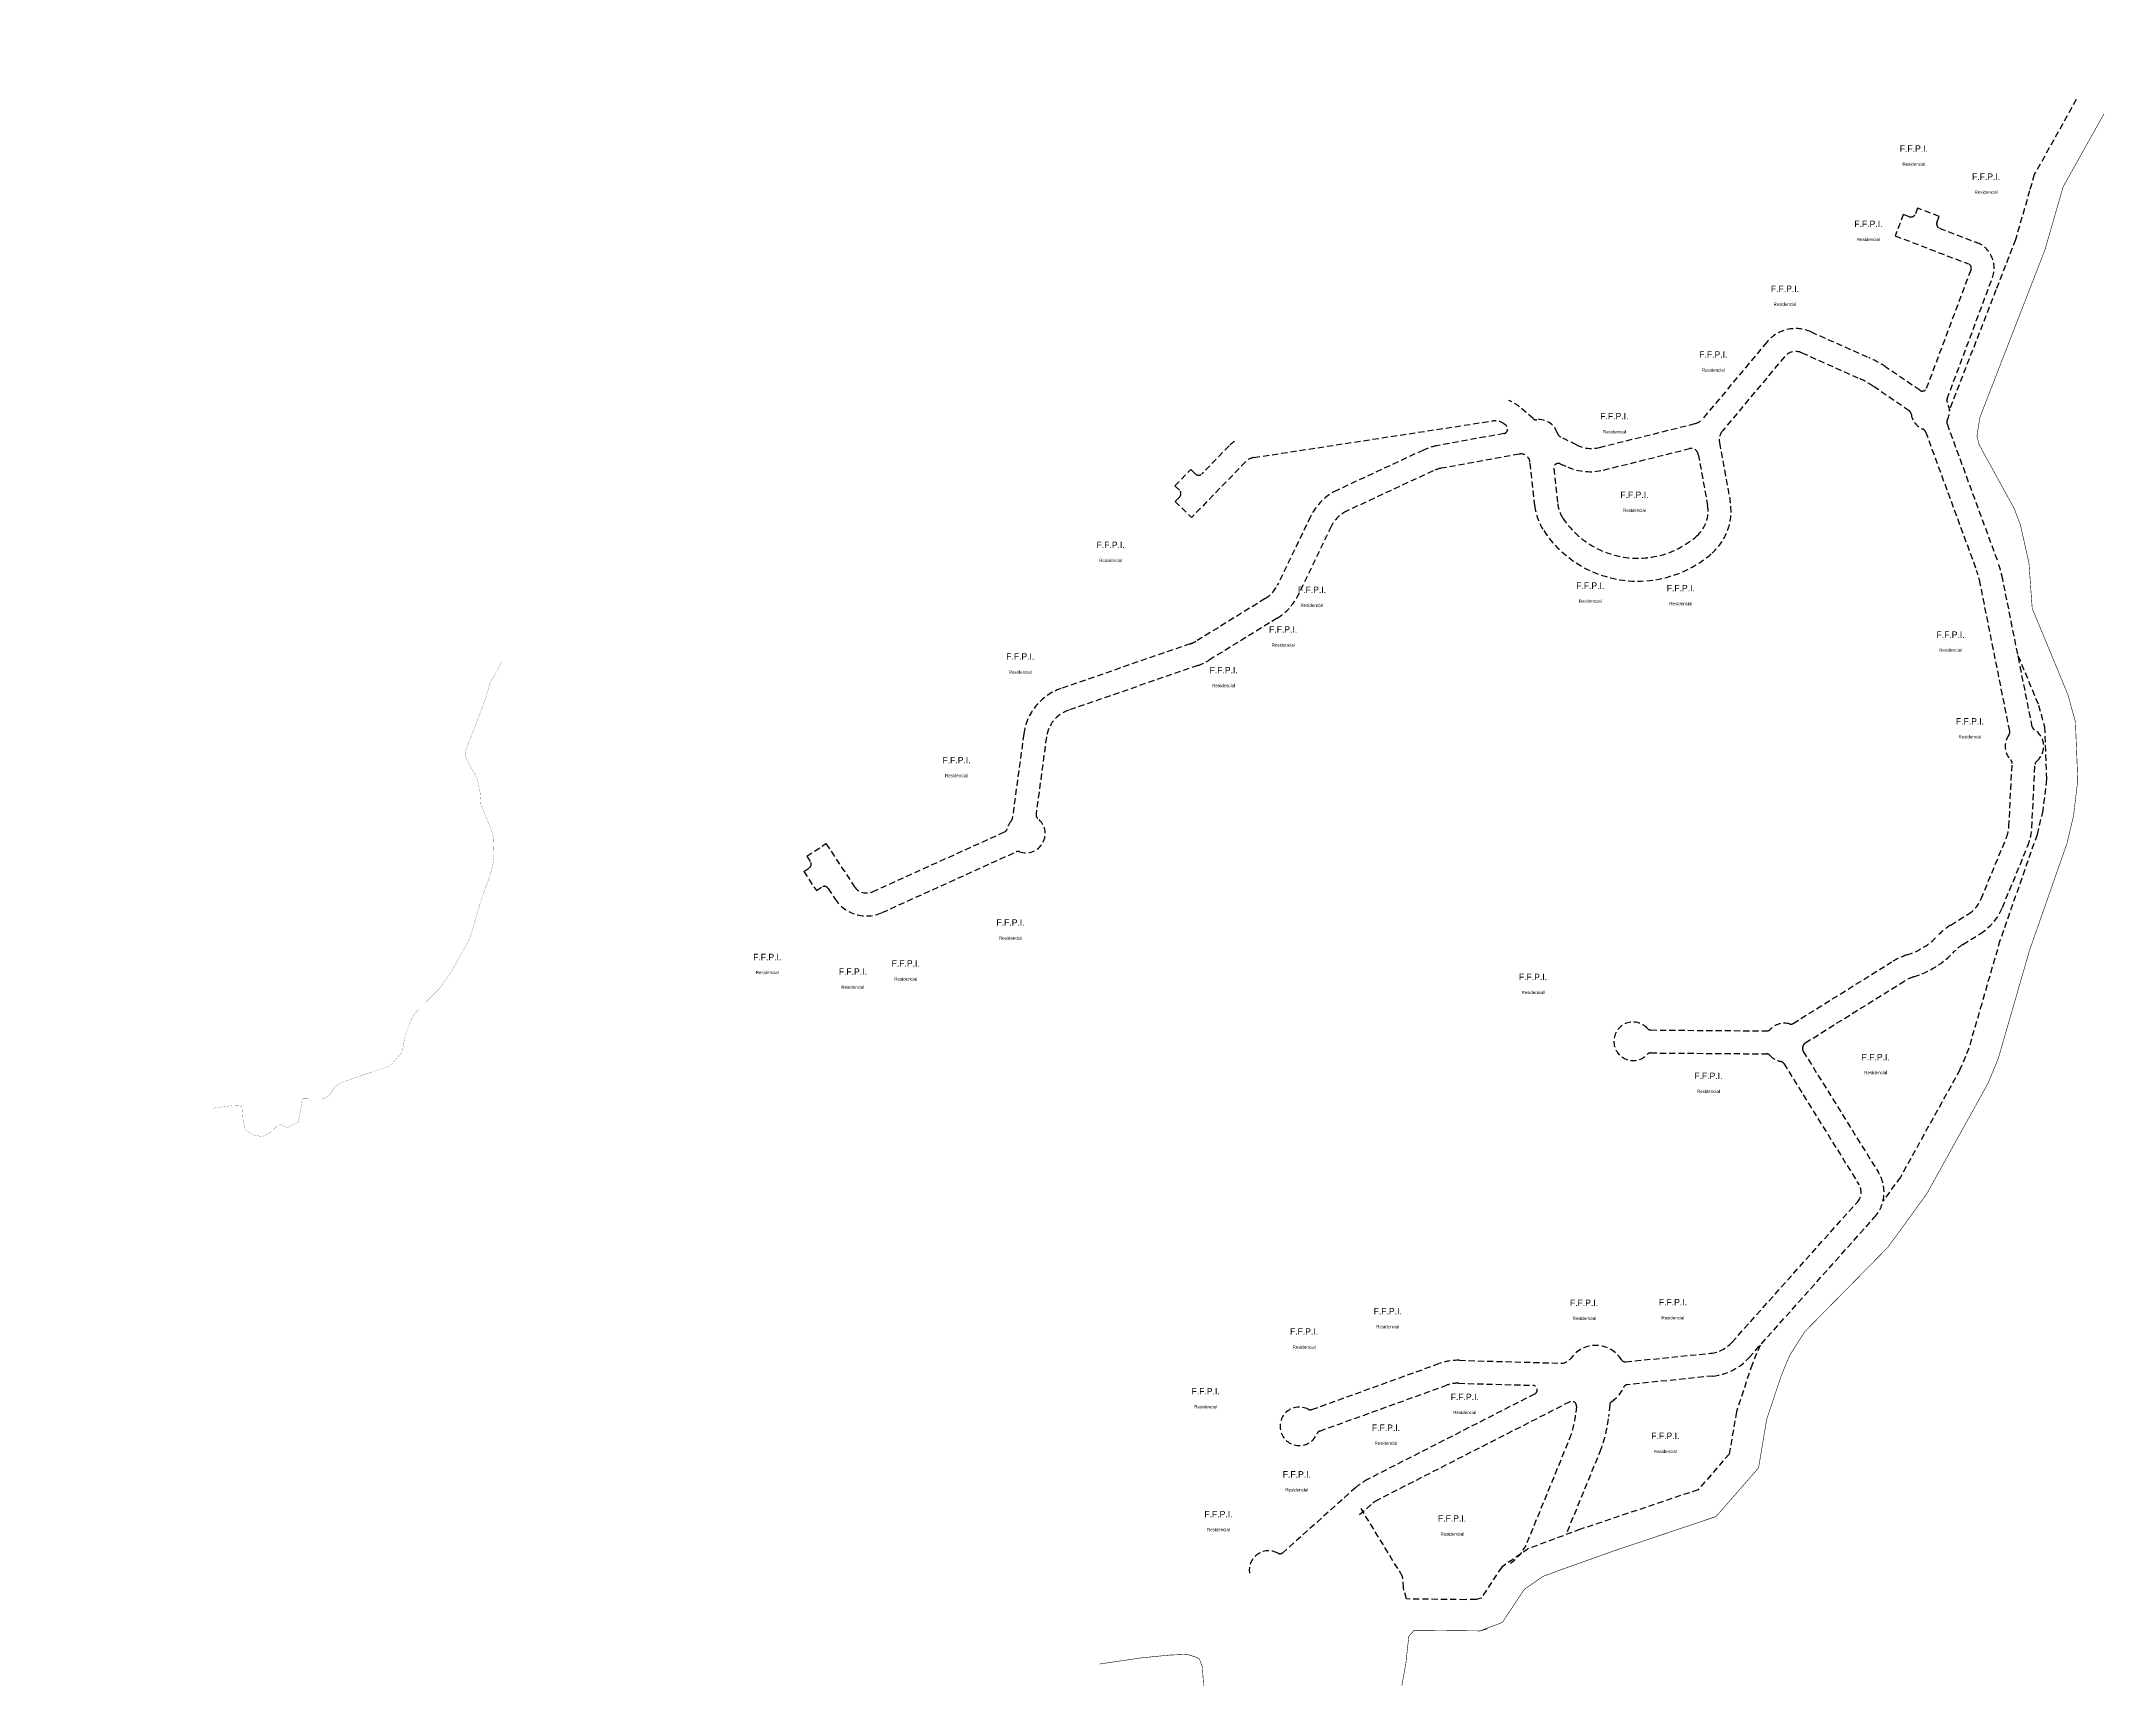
# Paper-space layout '01' of a CAD drawing. Header units: millimetres. Extents: x 39 to 1022, y 32 to 811.
# The model-space entities are those that its viewports show. They can reach past a viewport. Long polylines and large blocks are cut down to what shows.
import ezdxf

# ---------------------------------------------------------------- set-up
doc = ezdxf.new("R2010")
doc.units = ezdxf.units.MM
doc.header["$LTSCALE"] = 10
doc.linetypes.add('DASHED', pattern=[19.05, 12.7, -6.35])
doc.linetypes.add('HIDDEN', pattern=[9.525, 6.35, -3.175])
for name, color, linetype in [('00-text-lotes', 7, 'Continuous'), ('f-derecho de via', 125, 'Continuous'), ('RETIRO', 125, 'HIDDEN')]:
    doc.layers.add(name, color=color, linetype=linetype)
doc.layers.add('_MV', color=211, linetype='Continuous', plot=False)
doc.layers.add('VPORT', color=211, linetype='Continuous', plot=False)
doc.layers.get('_MV').off()
doc.layers.get('VPORT').off()
doc.styles.add('ARIAL', font='GOTHIC.TTF')

msp = doc.modelspace()

# ---------------------------------------------------------------- linework, layer by layer
at = {"layer": 'f-derecho de via', "const_width": 0.3}
for points in [[(865.16, 3019.03), (842.81, 2979.17), (840.82, 2972.28), (832.89, 2944.83), (822, 2916.78), (797.4, 2853.42), (795.79, 2843.18), (796.98, 2838.58), (815.98, 2803.99), (819.41, 2795.14), (824.13, 2774.24), (825.92, 2749.39), (845.48, 2702.06), (849.49, 2687.43), (850.76, 2655.54), (848.43, 2636.18), (844.88, 2621.24), (824.52, 2563.16), (819.66, 2546.36), (807.45, 2504.13), (801.87, 2490.59), (768.4, 2430.21), (747.2, 2401.09), (701.94, 2355.15), (693.75, 2342.3), (689.15, 2331.36), (681.18, 2307.46), (680.48, 2303.25), (676.75, 2280.95), (653.57, 2254.38), (598.91, 2236.04), (568.35, 2225.16), (559.27, 2221.78), (554.06, 2218.19), (549.04, 2214.73), (537.08, 2196.71), (524.92, 2192.07), (488.95, 2192.45), (486.06, 2188.97), (484.44, 2174.15), (479.66, 2147.95), (458.66, 2137.08)], [(865.16, 1019.03), (842.81, 979.17), (840.82, 972.28), (832.89, 944.83), (822, 916.78), (797.4, 853.42), (795.79, 843.18), (796.98, 838.58), (815.98, 803.99), (819.41, 795.14), (824.13, 774.24), (825.92, 749.39), (845.48, 702.06), (849.49, 687.43), (850.76, 655.54), (848.43, 636.18), (844.88, 621.24), (824.52, 563.16), (819.66, 546.36), (807.45, 504.13), (801.87, 490.59), (768.4, 430.21), (747.2, 401.09), (701.94, 355.15), (693.75, 342.3), (689.15, 331.36), (681.18, 307.46), (680.48, 303.25), (676.75, 280.95), (653.57, 254.38), (598.91, 236.04), (568.35, 225.16), (559.27, 221.78), (554.06, 218.19), (549.04, 214.73), (537.08, 196.71), (524.92, 192.07), (488.95, 192.45), (486.06, 188.97), (484.44, 174.15), (479.66, 147.95)]]:
    msp.add_lwpolyline(points, dxfattribs=at)
at = {"layer": 'f-derecho de via'}
for points in [[(529.05, 2193.25, 0.3, 0.3, 0), (525.07, 2192.07, 0.3, 0.3, 0), (488.95, 2192.45, 0.3, 0.3, 0), (486.06, 2188.97, 0.3, 0.3, 0), (484.43, 2174.11, 0.3, 0.3, 0), (479.66, 2147.95, 0.3, 0.3, 0), (458.66, 2137.08, 0.3, 0.3, 0), (444.78, 2143.53, 0.3, 0.3, 0), (443.46, 2144.22, 0.3, 0.3, 0), (425, 2126.8, 0.3, 0.3, 0), (411.69, 2120.55, 0.3, 0.3, 0), (395.42, 2122.66, 0.3, 0.3, 0), (382.99, 2130.28, 0.3, 0.3, 0), (378.29, 2136.66, 0.3, 0.3, 0), (375.15, 2148.67, 0.3, 0.3, 0), (373.54, 2172.4, 0.3, 0.3, 0), (371.94, 2176.78, 0.3, 0.3, 0), (369.97, 2177.85, 0.3, 0.3, 0), (365.03, 2179.3, 0.3, 0.3, 0), (355.59, 2178.89, 0.3, 0.3, 0), (340.47, 2177.4, 0.3, 0.3, 0), (317.62, 2174.07, 0, 0, 0)], [(529.05, 2193.25, 0.3, 0.3, 0), (525.07, 2192.07, 0.3, 0.3, 0), (488.95, 2192.45, 0.3, 0.3, 0), (486.06, 2188.97, 0.3, 0.3, 0), (484.43, 2174.11, 0.3, 0.3, 0), (479.66, 2147.95, 0.3, 0.3, 0), (458.66, 2137.08, 0.3, 0.3, 0), (444.78, 2143.53, 0.3, 0.3, 0), (443.46, 2144.22, 0.3, 0.3, 0), (425, 2126.8, 0.3, 0.3, 0), (411.69, 2120.55, 0.3, 0.3, 0), (395.42, 2122.66, 0.3, 0.3, 0), (382.99, 2130.28, 0.3, 0.3, 0), (378.29, 2136.66, 0.3, 0.3, 0), (375.15, 2148.67, 0.3, 0.3, 0), (373.54, 2172.4, 0.3, 0.3, 0), (371.94, 2176.78, 0.3, 0.3, 0), (369.97, 2177.85, 0.3, 0.3, 0), (365.03, 2179.3, 0.3, 0.3, 0), (355.59, 2178.89, 0.3, 0.3, 0), (340.47, 2177.4, 0.3, 0.3, 0), (317.62, 2174.07, 0, 0, 0)], [(529.05, 193.25, 0.3, 0.3, 0), (525.07, 192.07, 0.3, 0.3, 0), (488.95, 192.45, 0.3, 0.3, 0), (486.06, 188.97, 0.3, 0.3, 0), (484.43, 174.11, 0.3, 0.3, 0), (479.66, 147.95, 0.3, 0.3, 0), (458.66, 137.08, 0.3, 0.3, 0), (444.78, 143.53, 0.3, 0.3, 0), (443.46, 144.22, 0.3, 0.3, 0), (425, 126.8, 0.3, 0.3, 0), (411.69, 120.55, 0.3, 0.3, 0), (395.42, 122.66, 0.3, 0.3, 0), (382.99, 130.28, 0.3, 0.3, 0), (378.29, 136.66, 0.3, 0.3, 0), (375.15, 148.67, 0.3, 0.3, 0), (373.54, 172.4, 0.3, 0.3, 0), (371.94, 176.78, 0.3, 0.3, 0), (369.97, 177.85, 0.3, 0.3, 0), (365.03, 179.3, 0.3, 0.3, 0), (355.59, 178.89, 0.3, 0.3, 0), (340.47, 177.4, 0.3, 0.3, 0), (317.62, 174.07, 0, 0, 0)], [(529.05, 193.25, 0.3, 0.3, 0), (525.07, 192.07, 0.3, 0.3, 0), (488.95, 192.45, 0.3, 0.3, 0), (486.06, 188.97, 0.3, 0.3, 0), (484.43, 174.11, 0.3, 0.3, 0), (479.66, 147.95, 0.3, 0.3, 0), (458.66, 137.08, 0.3, 0.3, 0), (444.78, 143.53, 0.3, 0.3, 0), (443.46, 144.22, 0.3, 0.3, 0), (425, 126.8, 0.3, 0.3, 0), (411.69, 120.55, 0.3, 0.3, 0), (395.42, 122.66, 0.3, 0.3, 0), (382.99, 130.28, 0.3, 0.3, 0), (378.29, 136.66, 0.3, 0.3, 0), (375.15, 148.67, 0.3, 0.3, 0), (373.54, 172.4, 0.3, 0.3, 0), (371.94, 176.78, 0.3, 0.3, 0), (369.97, 177.85, 0.3, 0.3, 0), (365.03, 179.3, 0.3, 0.3, 0), (355.59, 178.89, 0.3, 0.3, 0), (340.47, 177.4, 0.3, 0.3, 0), (317.62, 174.07, 0, 0, 0)]]:
    msp.add_lwpolyline(points, format="xyseb", dxfattribs=at)
at = {"layer": 'RETIRO', "linetype": 'DASHED', "ltscale": 0.02}
for p, q in [((775.42, 956.49), (795.59, 948.75)), ((768.39, 869.39), (792.56, 933.87)), ((779.55, 863.55), (804.26, 929.48)), ((705.35, 900.06), (736.81, 886.05)), ((681.29, 894.49), (646.29, 852.67)), ((690.88, 886.47), (657.19, 846.22)), ((700.27, 888.64), (731.73, 874.63)), ((764.64, 868.2), (746.36, 880.71)), ((758.86, 857.01), (739.3, 870.4)), ((401.62, 831.59), (531.85, 851.52)), ((539.11, 848.96), (538.3, 849.66)), ((589.97, 837.05), (642.09, 850.04)), ((767.78, 845.56), (795.6, 769.92)), ((779.51, 849.87), (807.33, 774.23)), ((537.92, 844.61), (501.42, 837.97)), ((388.11, 837.95), (373.32, 822.69)), ((494.02, 835.61), (447.18, 813.82)), ((592.24, 824.74), (639.01, 836.39)), ((655.45, 839.65), (661.25, 807.84)), ((546.26, 833.42), (503.66, 825.67)), ((643.91, 833.23), (648.96, 805.59)), ((397.09, 829.25), (367.68, 798.91)), ((554.75, 805.2), (552.13, 829.05)), ((565.08, 825.59), (567.17, 806.56)), ((568.56, 828.15), (572.74, 826.34)), ((358.58, 816.1), (367.28, 825.07)), ((367.28, 825.07), (369.79, 822.64)), ((499.29, 824.28), (452.45, 802.49)), ((358.58, 816.1), (361.09, 813.66)), ((358.71, 807.61), (361.14, 810.13)), ((358.71, 807.61), (367.68, 798.91)), ((432.58, 799.43), (414.58, 762.17)), ((443.84, 794), (425.84, 756.73)), ((813.7, 682.37), (797.61, 762.77)), ((825.96, 684.83), (809.87, 765.22)), ((407.81, 754.67), (370.5, 731.7)), ((414.36, 744.03), (377.05, 721.05)), ((366.93, 730.01), (296.44, 705.67)), ((371.01, 718.19), (300.52, 693.85)), ((276.17, 680.93), (269.92, 634.74)), ((288.55, 679.25), (282.87, 637.24)), ((813.21, 630.4), (814.98, 664.89)), ((825.7, 629.77), (827.46, 664.25)), ((193.78, 594.94), (265.77, 627.56)), ((798.14, 591.12), (811.88, 624.47)), ((157.93, 614.27), (168.35, 621.16)), ((168.35, 621.16), (183.8, 597.82)), ((809.7, 586.36), (823.44, 619.71)), ((157.93, 614.27), (159.86, 611.35)), ((198.93, 583.56), (272.02, 616.66)), ((156.24, 605.95), (159.15, 607.88)), ((156.24, 605.95), (163.13, 595.53)), ((163.13, 595.53), (166.05, 597.46)), ((169.52, 596.75), (173.38, 590.92)), ((781.51, 576.77), (791.03, 582.71)), ((788.13, 566.16), (797.65, 572.11)), ((695.59, 523.13), (749.31, 556.67)), ((702.21, 512.53), (755.93, 546.06)), ((618.01, 519.57), (681.18, 519.06)), ((617.91, 507.07), (681.08, 506.56)), ((701.13, 507.87), (742.07, 441.97)), ((690.51, 501.27), (731.45, 435.37)), ((662.24, 349.33), (730.62, 425.82)), ((671.56, 341), (739.94, 417.49)), ((513.66, 339.54), (569.04, 337.98)), ((604.35, 338.73), (650.64, 343.42)), ((433.29, 312.73), (502.43, 337.74)), ((651.9, 330.98), (605.22, 326.26)), ((437.54, 300.98), (506.68, 325.98)), ((513.31, 327.05), (553.63, 325.91)), ((554.69, 321.18), (463.65, 274.68)), ((573.81, 316.91), (469.33, 263.55)), ((595.59, 315.3), (595.02, 308.95)), ((577.44, 314.46), (577.09, 310.56)), ((550.64, 240.28), (573.71, 296.67)), ((572.53, 246.25), (590.37, 289.86)), ((457.19, 270.25), (417.52, 234.78)), ((465.52, 260.93), (458.85, 254.97))]:
    msp.add_line(p, q, dxfattribs=at)
for points in [[(849.98, 1026.65), (827.05, 985.76), (824.51, 976.99), (816.8, 950.27), (806.18, 922.92), (780.91, 857.86), (780.82, 857.24)], [(818.18, 723.68), (829.39, 696.56), (832.61, 684.81), (833.75, 656.22), (831.7, 639.17), (828.57, 626.02), (808.35, 568.33), (798.39, 533.9), (791.41, 509.74), (786.56, 497.97), (754.07, 439.36), (744.58, 426.33)], [(677.67, 347.83), (673.26, 337.35), (664.66, 311.56), (660.8, 288.48), (643.81, 269.01), (579.64, 247.47), (551.38, 236.95), (536.71, 226.85), (525.5, 209.96), (522.82, 209.23), (517.01, 209.09), (484.75, 209.49), (483.16, 215.48), (482.72, 221.72), (460.07, 258.74)]]:
    msp.add_lwpolyline(points, dxfattribs=at)
for points in [[(775.42, 956.49, -0.414214), (773.98, 959.72), (775.23, 962.98), (763.42, 967.51), (762.17, 964.25, -0.414214), (758.94, 962.81), (755.67, 964.06), (751.19, 952.39), (791.11, 937.08)], [(589.97, 837.05, -0.179273), (577.54, 838.43), (569, 842.72, -0.19899), (567, 845.04, 0.356474), (555.79, 852.16), (555.77, 852.16, -0.211407), (553.83, 852.75), (546.47, 859.12, 0.083161), (540.69, 862.64, 0.083161)]]:
    msp.add_lwpolyline(points, format="xyb", dxfattribs=at)
for centre, radius, start, end in [((790.21, 934.74), 15, 339.4576, 69.0148), ((790.21, 934.74), 2.5, 339.4576, 69.0148), ((697.01, 881.33), 20.5, 65.9895, 140.0728), ((697.01, 881.33), 8, 65.9895, 140.0728), ((712.2, 830.78), 60.5, 55.6197, 65.9895), ((712.2, 830.78), 48, 55.6197, 65.9895), ((766.05, 870.27), 2.5, 235.6197, 339.4576), ((781.9, 862.67), 2.5, 159.4576, 207.1526), ((770.33, 856.74), 10.5, 332.4952, 27.1526), ((757.45, 854.95), 2.5, 7.9247, 55.6197), ((770.33, 856.74), 10.5, 187.9247, 247.8852), ((533.06, 843.61), 8, 49.1474, 98.6992), ((640.15, 857.8), 8, 283.9932, 320.0728), ((781.86, 850.74), 2.5, 152.4952, 200.1902), ((537.47, 847.07), 2.5, 280.3166, 49.1474), ((663.32, 841.08), 8, 140.0728, 190.3397), ((765.43, 844.7), 2.5, 20.1902, 67.8852), ((402.83, 823.68), 20.5, 125.0395, 135.8967), ((506.88, 807.96), 30.5, 100.3166, 114.9478), ((639.98, 832.51), 4, 10.3397, 103.9932), ((402.83, 823.68), 8, 98.6992, 135.8967), ((547.16, 828.5), 5, 6.2725, 100.3166), ((506.88, 807.96), 18, 100.3166, 114.9478), ((567.57, 825.86), 2.5, 66.595, 186.2725), ((584.86, 854.33), 30.5, 246.595, 283.9932), ((371.53, 824.43), 2.5, 225.8917, 315.8967), ((359.35, 811.87), 2.5, 315.8917, 45.8917), ((460.04, 786.17), 30.5, 114.9478, 154.2199), ((585.06, 808.53), 18, 186.2725, 213.491), ((631.25, 802.36), 30.5, 311.299, 10.3397), ((460.04, 786.17), 18, 114.9478, 154.2199), ((585.06, 808.53), 30.5, 186.2725, 213.491), ((631.25, 802.36), 18, 311.299, 10.3397), ((610.85, 825.59), 48.91, 213.491, 311.299), ((610.85, 825.59), 61.41, 213.491, 311.299), ((750.55, 753.35), 60.5, 11.3152, 20.1902), ((750.55, 753.35), 48, 11.3152, 20.1902), ((398.37, 770), 18, 301.6202, 334.2199), ((398.37, 770), 30.5, 301.6202, 334.2199), ((361.06, 747.02), 18, 289.0476, 301.6202), ((361.06, 747.02), 30.5, 289.0476, 301.6202), ((306.39, 676.84), 30.5, 109.0476, 172.2984), ((306.39, 676.84), 18, 109.0476, 172.2984), ((828.41, 685.32), 2.5, 191.3152, 239.0102), ((821.71, 674.17), 10.5, 309.3715, 59.0102), ((821.71, 674.17), 10.5, 143.6202, 224.7616), ((811.25, 681.88), 2.5, 323.6202, 11.3152), ((812.48, 665.02), 2.5, 357.0665, 44.7616), ((829.96, 664.12), 2.5, 129.3715, 177.0665), ((267.44, 635.07), 2.5, 319.6467, 352.2984), ((277.35, 626.66), 10.5, 250.7177, 52.021), ((285.35, 636.9), 2.5, 172.2984, 232.021), ((264.74, 629.83), 2.5, 294.3677, 345.8626), ((277.35, 626.66), 10.5, 139.6467, 165.8626), ((795.24, 631.33), 18, 337.609, 357.0665), ((795.24, 631.33), 30.5, 337.609, 357.0665), ((273.06, 614.39), 2.5, 70.7177, 114.3677), ((157.77, 609.97), 2.5, 303.4955, 33.4955), ((167.43, 595.37), 2.5, 33.4955, 123.4955), ((190.47, 602.23), 8, 213.4955, 294.3677), ((190.47, 602.23), 20.5, 213.4955, 294.3677), ((781.5, 597.98), 18, 301.9767, 337.609), ((781.5, 597.98), 30.5, 301.9767, 337.609), ((800.31, 546.65), 35.5, 121.9767, 136.6326), ((745.79, 598.15), 39.5, 287.3208, 316.6326), ((800.31, 546.65), 23, 121.9767, 136.6326), ((768.11, 526.55), 35.5, 107.3208, 121.9767), ((745.79, 598.15), 52, 287.3208, 316.6326), ((768.11, 526.55), 23, 107.3208, 121.9767), ((608.35, 513.39), 10.5, 41.8585, 317.2485), ((690.75, 512.74), 10.5, 74.2817, 137.2381), ((694.27, 525.25), 2.5, 254.2817, 301.9767), ((618.03, 522.07), 2.5, 221.8585, 269.5431), ((681.2, 521.56), 2.5, 269.5431, 317.2381), ((703.54, 510.41), 2.5, 121.9767, 169.6717), ((617.89, 504.57), 2.5, 89.5431, 137.2485), ((681.06, 504.06), 2.5, 41.8481, 89.5431), ((703.25, 509.19), 2.5, 164.1568, 211.8518), ((690.75, 512.74), 10.5, 344.1568, 349.6717), ((690.75, 512.74), 10.5, 221.8481, 259.5468), ((688.39, 499.95), 2.5, 31.8518, 79.5468), ((724.66, 431.15), 20.5, 318.2047, 31.8518), ((724.66, 431.15), 8, 318.2047, 31.8518), ((648.82, 361.33), 18, 275.7808, 318.2047), ((587.97, 331.16), 16.5, 31.9548, 144.6297), ((512.8, 309.05), 30.5, 88.3845, 109.8844), ((569.22, 344.48), 6.5, 268.3845, 324.6297), ((604.09, 341.22), 2.5, 211.9548, 275.7808), ((648.82, 361.33), 30.5, 275.7808, 318.2047), ((512.8, 309.05), 18, 88.3845, 109.8844), ((553.56, 323.41), 2.5, 297.0565, 88.3845), ((587.97, 331.16), 16.5, 302.1216, 337.0984), ((605.48, 323.77), 2.5, 95.7808, 157.0984), ((574.95, 314.69), 2.5, 354.8739, 117.0565), ((598.08, 315.07), 2.5, 122.1216, 174.8739), ((426.38, 303.58), 10.5, 62.1894, 337.5794), ((432.44, 315.08), 2.5, 242.1894, 289.8844), ((529.28, 314.85), 48, 337.7519, 354.8739), ((529.28, 314.85), 66, 337.7519, 354.8739), ((438.39, 298.62), 2.5, 109.8844, 157.5794), ((484.59, 237.21), 42.93, 119.1981, 129.6609), ((477.52, 247.52), 18, 117.0565, 131.8025), ((527.04, 249.93), 25.5, 304.5627, 337.7519), ((409.61, 225.24), 10.5, 61.3006, 190.7792), ((415.85, 236.64), 2.5, 241.3006, 311.8025)]:
    msp.add_arc(centre, radius, start, end, dxfattribs=at)

# ---------------------------------------------------------------- texts
at = {"layer": '00-text-lotes', "char_height": 3.5, "width": 14.7454, "attachment_point": 2, "style": 'ARIAL'}
for insert in [(761.41, 1001.66), (800.8, 986.38), (736.64, 960.61), (691.14, 925.31), (652.09, 889.46), (598.15, 855.81), (609.07, 813), (323.54, 785.72), (584.99, 763.48), (634.36, 762.14), (433.3, 761.26), (417.56, 739.6), (781.44, 736.77), (274.27, 724.86), (385.16, 717.47), (792, 689.52), (239.54, 668.42), (268.94, 579.88), (136.32, 561.09), (211.83, 557.59), (183.02, 553.15), (553.79, 550.23), (740.62, 506.57), (649.4, 496.34), (581.62, 372.64), (630.06, 372.94), (474.61, 368.08), (428.99, 356.98), (375.33, 324.44, 772.42), (516.58, 321.33), (473.64, 304.57), (625.9, 300.09), (425.04, 279.14), (382.3, 257.49), (509.66, 255.12)]:
    msp.add_mtext('F.F.P.I.\\P{\\H0.6x;\\P\\H0.83334x;Residencial}', dxfattribs=dict(at, insert=insert))

psp = doc.layouts.new('01')

# ---------------------------------------------------------------- viewports
at = {"layer": '_MV'}
for center, size, view_center_point, view_height, status, view_target_point in [((647.93, 421.2), (748.45, 779.127), (0, 0), 895.996, 6, (440.45, 610.31)), ((930.78, 109.48), (101.02, 43.7531), (160.69, -592.38), 21.8766, 5, (478.15, 606.7))]:
    psp.add_viewport(center=center, size=size, view_center_point=view_center_point, view_height=view_height, status=status, dxfattribs=dict(at, view_target_point=view_target_point))
at = {"layer": '_MV', "view_target_point": (-1597.83, 1542.37)}
vp = psp.add_viewport(center=(147.34, 680.74), size=(206.18, 249.581), view_center_point=(-766.64, -784.06), view_height=1663.874, status=3, dxfattribs=at)
vp.dxf.flags = 0x10000  # cut along an outline
vp.dxf.clipping_boundary_handle = psp.add_lwpolyline([(247.16, 696.49), (250.43, 805.53), (161.12, 802.49), (137.72, 769.83), (71.43, 741.61), (58.83, 670.41), (44.25, 563.62), (78.27, 555.94), (133.05, 565.2), (209.23, 615.36)], format="xyb", close=True, dxfattribs={"invisible": 1}).dxf.handle
at = {"layer": '_MV', "view_target_point": (449.3, 611.43)}
vp = psp.add_viewport(center=(365.11, 742.32), size=(155.29, 120.5994), view_center_point=(-2408.02, -643.61), view_height=301.4984, dxfattribs=at)
vp.dxf.flags = 0x10000  # cut along an outline
vp.dxf.clipping_boundary_handle = psp.add_lwpolyline([(424.12, 797.48), (396.42, 802.62), (287.47, 771.46), (287.47, 682.02), (346.49, 688.39), (365.44, 705.64), (390.59, 705.91), (394.03, 725.51), (442.75, 726.21), (441.99, 779.61)], format="xyb", close=True, dxfattribs={"invisible": 1}).dxf.handle
at = {"layer": 'VPORT', "view_target_point": (430621.61, 1069837.45)}
psp.add_viewport(center=(174.54, 412.9), size=(270.21, 249.5346), view_center_point=(-430088.61, -1067232.67), view_height=998.1383, status=4, dxfattribs=at)

doc.saveas('drawing.dxf')
